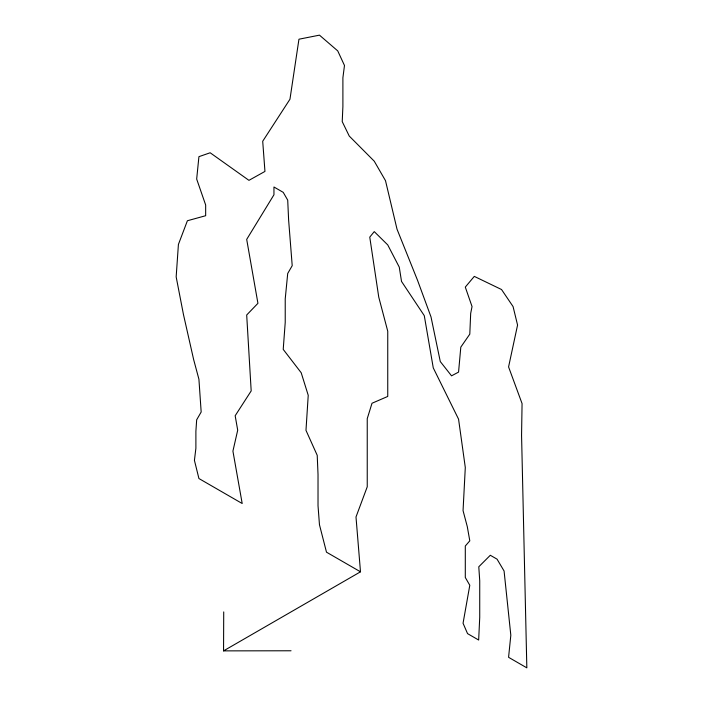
<?xml version="1.0" encoding="UTF-8"?>
<svg xmlns="http://www.w3.org/2000/svg" width="703" height="703" viewBox="0 0 703 703"><rect width="100%" height="100%" fill="white"/><g stroke="black" fill="none" stroke-linecap="round" stroke-linejoin="round"><path stroke-width="1.05" d="M291.042 650.776L223.554 650.873L223.721 611.909M223.554 650.873L360.49 571.811L355.999 516.977L367.238 486.801L367.238 418.663L372.01 403.25L387.748 396.439L387.748 331.218L378.759 297.149L369.76 237.131L374.26 231.612L387.748 244.916L399.269 267.14L401.518 281.42L424.278 315.647L433.268 367.889L458.558 419.146L465.298 467.495L463.057 510.65L467.293 526.652L469.797 540.827L465.298 546.011L465.298 577.488L469.797 585.274L463.057 623.236L467.548 633.623L478.664 640.038L479.727 617.331L479.727 580.801L478.787 566.776L490.307 555.265L497.056 559.157L504.077 570.994L510.826 635.24L508.577 657.305L526.837 667.85L521.564 435.359L522.065 403.575L508.577 366.913L517.566 325.058L513.067 306.561L501.547 289.531L474.297 276.384L465.298 287.096L472.047 306.561L470.685 313.353L469.797 334.145L460.808 347.124L458.558 372.107L451.537 375.833L440.289 361.562L431.018 316.948L417.529 280.277L397.019 229.178L385.499 180.671L374.26 161.207L349.25 136.057L342.229 121.619L342.897 106.505L342.897 77.805L344.479 65.484L337.73 50.888L319.47 35.15L298.951 39.21L289.961 99.228L262.711 141.25L264.952 171.427L248.941 180.346L210.162 152.771L198.923 156.664L196.673 179.054L205.663 205.004L205.663 215.716L187.402 220.742L178.413 244.433L176.163 276.877L183.457 314.513L193.633 359.532L198.923 379.242L201.172 412.011L196.673 419.805L195.891 431.282L195.891 448.242L194.423 460.36L198.923 478.532L242.192 503.515L232.921 451.115L237.702 430.183L235.171 415.745L251.182 390.921L246.691 314.997L257.931 303.318L246.691 239.398L273.95 194.784L273.95 186.998L283.221 192.35L287.712 200.135L288.617 219.977L292.211 265.681L287.712 273.467L285.225 298.907L285.225 322.387L283.221 349.391L301.2 372.757L308.23 395.306L305.981 430.341L317.22 455.333L318.02 474.393L318.02 505.712L319.47 524.763L326.491 552.18L360.49 571.811"/></g></svg>
